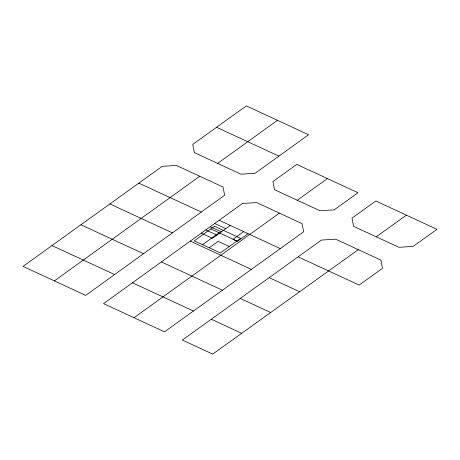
<?xml version="1.0" encoding="UTF-8"?>
<svg xmlns="http://www.w3.org/2000/svg" width="460" height="460" viewBox="0 0 460 460"><rect width="100%" height="100%" fill="white"/><g stroke="black" fill="none" stroke-linecap="round" stroke-linejoin="round"><path stroke-width="0.69" d="M201.325 212.037L85.721 295.377L23 266.397L162.213 166.347L176.41 165.445L223.054 187.036L224.647 195.236L201.325 212.037L138.845 183.143M219.155 220.277L103.552 303.623L164.496 331.838L303.646 231.817L302.088 223.623L256.657 202.59L242.46 203.487L219.155 220.277L280.301 248.584M202.549 244.68L219.098 232.748M230.287 225.44L212.439 238.309L201.29 233.157M209.237 247.773L218.161 241.339L229.31 246.491M243.662 231.627L232.95 239.349L237.406 241.408L248.118 233.686M54.378 280.899L199.749 176.243M277.472 120.319L217.62 163.386L194.321 152.588L192.746 144.405L246.318 105.898L308.614 134.728L255.139 173.27L240.942 174.167L217.62 163.386M279.392 213.106L134.004 317.728M297.263 200.249L319.982 210.778L334.178 209.875L358.006 192.74L296.74 164.387L272.952 181.522L274.505 189.721L297.263 200.249L327.393 178.56M358.305 249.642L212.715 354.102L182.327 340.055L321.454 240.074L335.65 239.177L358.305 249.642L380.943 260.124L382.501 268.324L359.116 285.062L298.109 256.835M376.217 236.808L406.41 215.159L437 229.321L413.109 246.428L398.918 247.302L353.562 226.314L352.009 218.12L375.837 200.98L406.41 215.159M216.574 127.288L278.909 156.141M214.682 223.502L225.825 228.66M210.214 226.722L221.363 231.874M210.829 228.919L236.923 241.005M205.752 229.937L216.901 235.094M109.871 203.952L172.431 232.869M269.198 277.639L299.627 291.732M190.262 241.109L251.367 269.393M80.914 224.779L143.531 253.702M161.362 261.941L222.387 290.202M240.241 298.436L270.647 312.518M51.98 245.588L114.615 274.545M211.301 319.246L241.672 333.304M132.445 282.791L193.453 311.012M214.504 226.268L194.275 240.856L220.386 252.925L240.614 238.343L214.504 226.268"/></g></svg>
